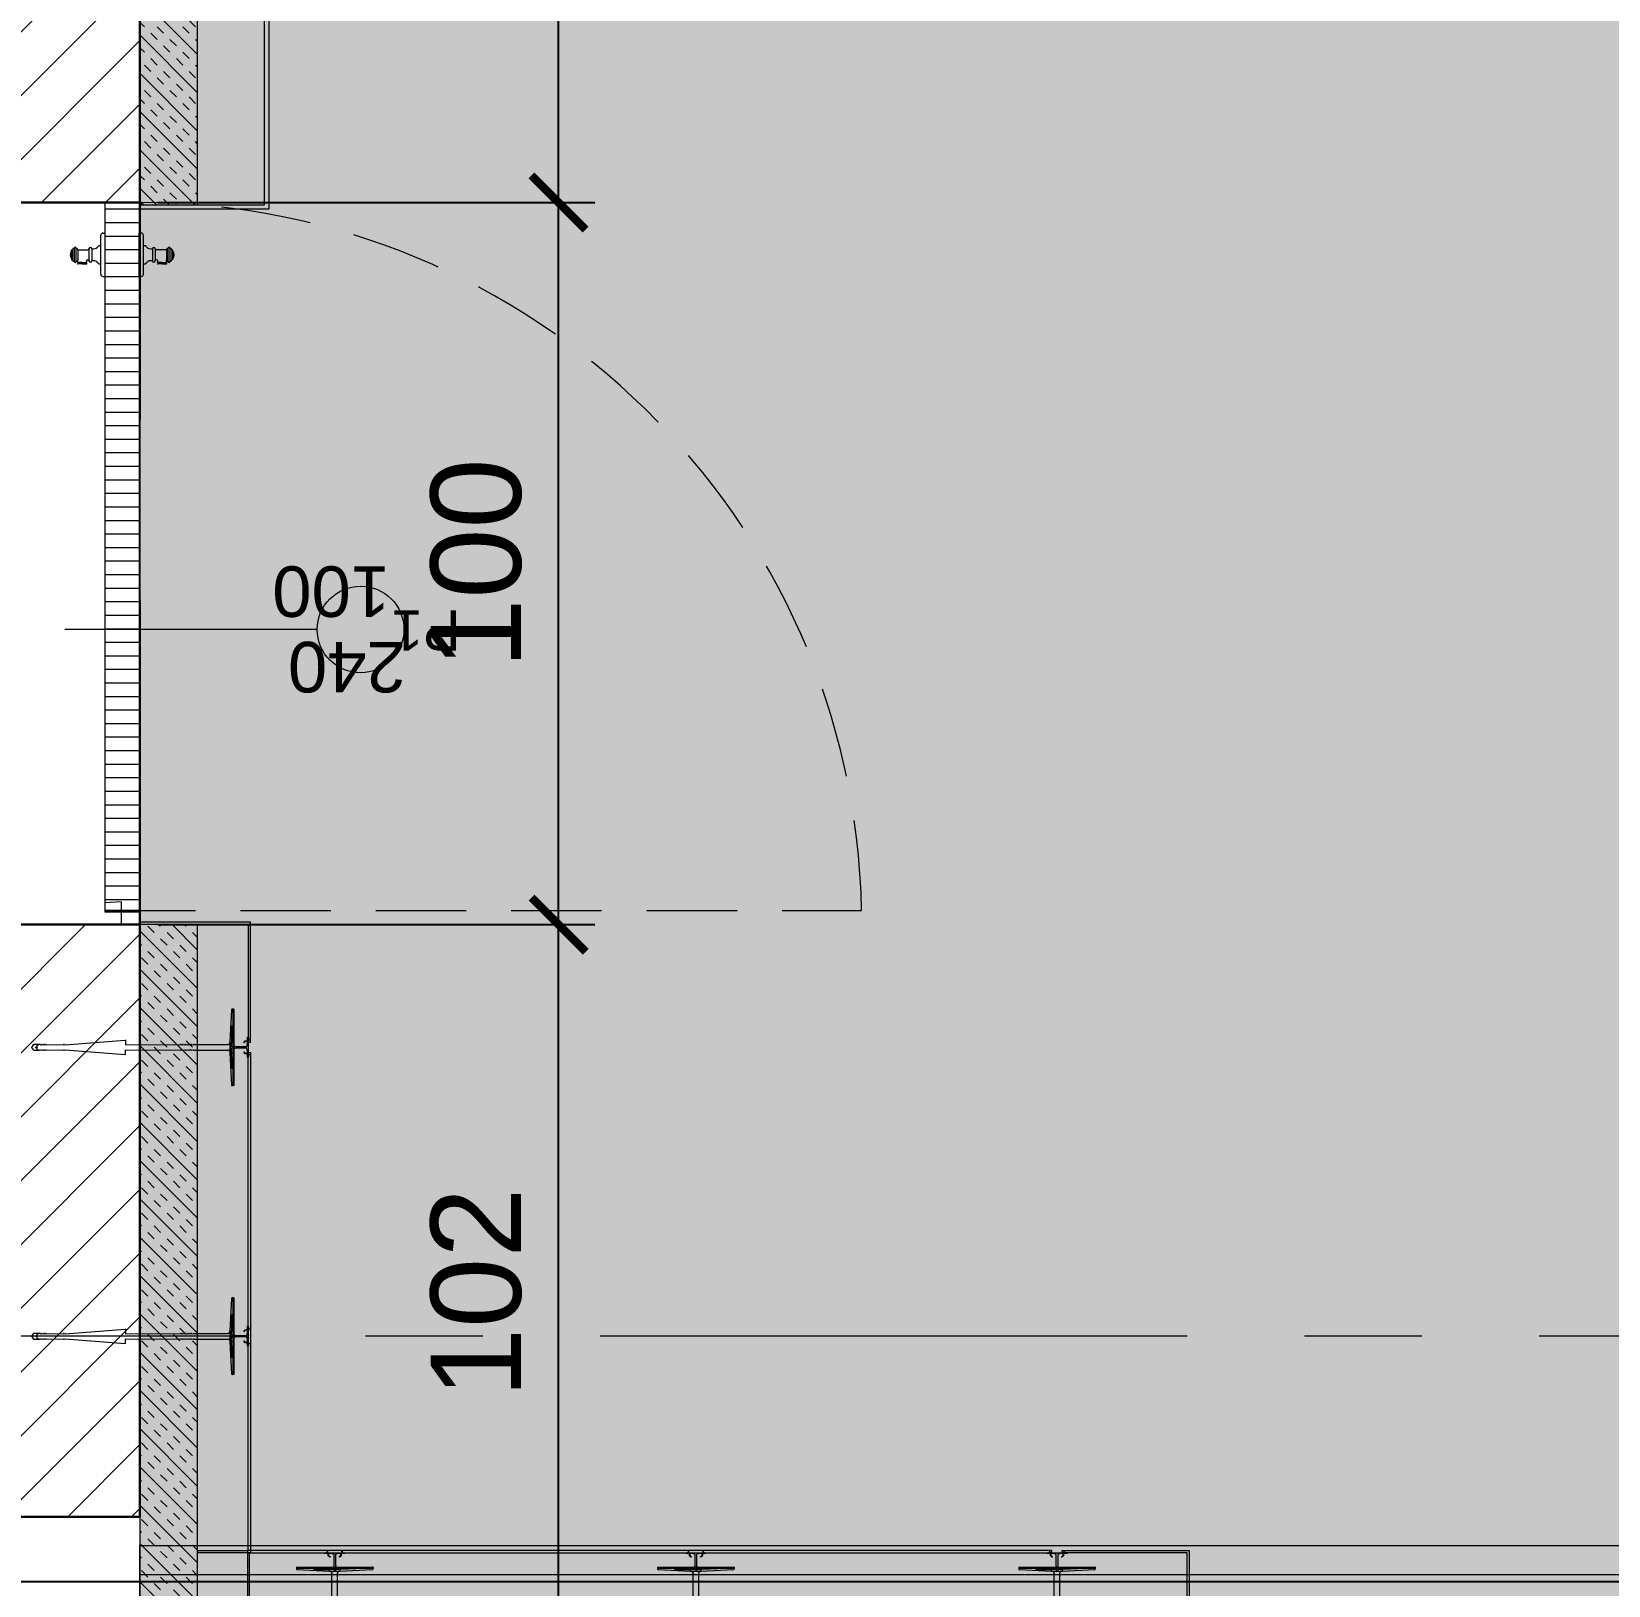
# Model space of a CAD drawing. Header units: centimetres. Extents: x 66524 to 72777, y -55096 to -48161.
# Drawn here: x 70508.1 to 70726.4, y -52046.9 to -51831.7 of the extents above; entities that cross this region are included whole.
import ezdxf

# ---------------------------------------------------------------- set-up
doc = ezdxf.new("R2010")
doc.units = ezdxf.units.CM
doc.header["$LTSCALE"] = 50
doc.header["$MEASUREMENT"] = 0
for name, pattern in [('AUSGEZOGEN', [0]), ('AXES', [2, 1.25, -0.25, 0.25, -0.25]), ('CACHE', [0.375, 0.25, -0.125]), ('CORNER', [20, 0, -20])]:
    doc.linetypes.add(name, pattern=pattern)
doc.layers.get('0').update_dxf_attribs({"color": 8})
for name, color, linetype in [('AXES', 10, 'AXES'), ('BORD', 5, 'Continuous'), ('COTE 50ème', 1, 'Continuous'), ('EMPRISE BATIMENT', 253, 'CACHE')]:
    doc.layers.add(name, color=color, linetype=linetype)
for name, color, linetype, lineweight in [('door', 44, 'Continuous', 5), ('ISOLATION', 252, 'Continuous', 0), ('JOINT JEKTO', 150, 'AXES', 35), ('MACONNERIE COUPE', 7, 'Continuous', 30), ('MACONNERIE HACHURE', 253, 'Continuous', 13), ('WD_Corner', 154, 'Continuous', 5), ('WD_Dowel', 154, 'Continuous', 5), ('WD_Text_Legende', 154, 'AUSGEZOGEN', 5)]:
    doc.layers.add(name, color=color, linetype=linetype, lineweight=lineweight)
doc.layers.add('FMULT', color=150, linetype='Continuous', plot=False)
doc.layers.add('WD_Assist1', color=6, linetype='CORNER', lineweight=0, plot=False)
doc.styles.add('GENERATED_STYLE_1', font='arial.ttf')
doc.styles.add('RS_TXT_50', font='arial.ttf', dxfattribs={"height": 12.5})
doc.linetypes.add('Zigzag', pattern='A,0.0001,[3,PROEJKTI IDEOR - KEMA INVEST1.Shx,S=0.111993,R=0,X=0,Y=-0.035278],-0.2,[131,ltypeshp.shx,S=0.2,R=0,X=-0.2,Y=0],-0.4,[131,ltypeshp.shx,S=0.2,R=180,X=0.2,Y=0],-0.2', length=0.8001)
doc.dimstyles.new('RS_50CM_LINEAIRE', dxfattribs={"dimscale": 5, "dimtxt": 12.5, "dimasz": 1.5, "dimexe": 1, "dimexo": 2.5, "dimgap": 1, "dimtad": 1, "dimdec": 1, "dimrnd": 0.5, "dimdsep": 46, "dimtxsty": 'RS_TXT_50', "dimblk1": 'ARCHTICK', "dimblk2": 'ARCHTICK', "dimsah": 1, "dimcen": 2.5, "dimdle": 1, "dimclrt": 4, "dimadec": 0, "dimazin": 2, "dimtfac": 1, "dimtdec": 1, "dimtix": 1, "dimtmove": 2, "dimatfit": 3, "dimfxl": 1, "dimtolj": 1, "dimtzin": 0, "dimarcsym": 0})
pattern_1 = [(25.38482, (30090.2, 37005.95), (-38.96845, 82.123506), [90, -0.9]), (25.38482, (30089.81, 37006.76), (-38.96845, 82.123506), [90, -0.9]), (115.38482, (30089.81, 37006.76), (-82.123506, -38.96845), [90, -0.9]), (115.38482, (30089, 37006.37), (-82.123506, -38.96845), [90, -0.9])]

# ---------------------------------------------------------------- blocks, each defined once
blk = doc.blocks.new('A$C8397ccc9')
at = {"layer": 'AXES', "lineweight": 5, "ltscale": 1.3}
blk.add_line((3195, -1150), (-1985, -1150), dxfattribs=at)
blk = doc.blocks.new('ankeri')
at = {"layer": 'WD_Assist1'}
for p, q in [((-2.32, 5.2), (-2.54, 0.59)), ((-2.22, 5.3), (-2.32, 5.2)), ((-2, 5.3), (-2.22, 5.3)), ((-2, -5.3), (-2, 5.3)), ((-29.75, 0.39), (-30, 0)), ((-30, 0), (-29.75, -0.39)), ((-2.76, 0.39), (-29.75, 0.39)), ((-2.54, 0.59), (-2.76, 0.39)), ((-29.75, -0.39), (-2.76, -0.39)), ((-2.76, -0.39), (-2.54, -0.59)), ((-2.54, -0.59), (-2.32, -5.2)), ((-2.32, -5.2), (-2.22, -5.3)), ((-2.22, -5.3), (-2, -5.3))]:
    blk.add_line(p, q, dxfattribs=at)
at = {"layer": 'WD_Corner', "lineweight": 5}
blk.add_lwpolyline([(-2, 0.1), (-1.85, 0.1, -1), (-1.75, 0.1), (-0.25, 0.1, 0.185242), (-0.1, 0.55), (-0.1, 0.72), (-0.15, 0.73), (-0.15, 0.74), (-0.1, 0.75), (-0.1, 0.85), (-0.3, 0.85), (-0.3, 0.8), (-0.32, 0.8), (-0.33, 0.85), (-0.38, 0.85), (-0.5, 0.73), (-0.47, 0.68), (-0.48, 0.68), (-0.53, 0.7), (-0.54, 0.69), (-0.51, 0.65), (-0.54, 0.62), (-0.61, 0.69), (-0.4, 0.9), (-0.1, 0.9), (-0.1, 1.4), (0, 1.4), (0.05, 1.2), (0, 1.2), (0.05, 1.1), (0, 1.1), (0.25, 1), (0, 1), (0, -1), (0.25, -1), (0, -1.1), (0.05, -1.1), (0, -1.2), (0.05, -1.2), (0, -1.4), (-0.1, -1.4), (-0.1, -0.9), (-0.4, -0.9), (-0.61, -0.69), (-0.54, -0.62), (-0.51, -0.65), (-0.54, -0.69), (-0.53, -0.7), (-0.48, -0.68), (-0.47, -0.68), (-0.5, -0.73), (-0.38, -0.85), (-0.33, -0.85), (-0.32, -0.8), (-0.3, -0.8), (-0.3, -0.85), (-0.1, -0.85), (-0.1, -0.75), (-0.15, -0.74), (-0.15, -0.73), (-0.1, -0.72), (-0.1, -0.55, 0.185242), (-0.25, -0.1), (-1.75, -0.1, -1), (-1.85, -0.1), (-2, -0.1)], format="xyb", close=True, dxfattribs=at)
at = {"layer": 'WD_Dowel'}
for p, q in [((-2.32, 5.2), (-2.54, 0.74)), ((-2, 5.3), (-2.22, 5.3)), ((-2.11, 5.3), (-2.11, -5.3)), ((-2, 5.3), (-2, -5.3)), ((-2.11, 2.94), (-2.32, 2.94)), ((-2.32, 2.94), (-2.32, 0.74)), ((-29.75, 0.39), (-30, 0)), ((-30, 0), (-29.75, -0.39)), ((-28.88, 0.39), (-29.75, 0.39)), ((-29.47, 0.05), (-29.25, 0.09)), ((-29.47, 0.05), (-29.47, -0.05)), ((-29.25, 0.29), (-29.04, 0.37)), ((-29.25, 0.29), (-29.25, -0.29)), ((-28.88, 0.39), (-29.04, 0.34)), ((-29.04, 0.34), (-29.04, 0.37)), ((-28.82, 0.39), (-28.88, 0.39)), ((-28.82, 0.39), (-28.82, 0.34)), ((-28.82, 0.34), (-28.66, 0.39)), ((-28.61, 0.39), (-28.66, 0.39)), ((-28.61, 0.39), (-28.66, 0.39)), ((-28.61, 0.39), (-28.61, 0.34)), ((-28.61, 0.34), (-28.44, 0.39)), ((-28.39, 0.39), (-28.44, 0.39)), ((-28.39, 0.39), (-28.39, 0.34)), ((-28.39, 0.34), (-28.23, 0.39)), ((-28.17, 0.39), (-28.23, 0.39)), ((-28.17, 0.39), (-28.17, 0.34)), ((-28.17, 0.34), (-28.01, 0.39)), ((-27.96, 0.39), (-28.01, 0.39)), ((-27.96, 0.39), (-27.96, 0.34)), ((-27.96, 0.34), (-25.61, 0.39)), ((-25.56, 0.39), (-25.61, 0.39)), ((-25.56, 0.39), (-25.56, 0.34)), ((-25.56, 0.34), (-25.4, 0.39)), ((-25.34, 0.39), (-25.4, 0.39)), ((-25.34, 0.34), (-17.05, 0.99)), ((-25.34, 0.39), (-25.34, 0.34)), ((-17, 0.99), (-17.05, 0.99)), ((-17, 0.99), (-17, 0.34)), ((-17, 0.34), (-9.36, 0.39)), ((-9.3, 0.39), (-9.36, 0.39)), ((-9.3, 0.39), (-9.3, 0.34)), ((-9.3, 0.34), (-9.14, 0.39)), ((-9.09, 0.39), (-9.14, 0.39)), ((-9.09, 0.39), (-9.09, 0.34)), ((-9.09, 0.34), (-8.93, 0.39)), ((-8.87, 0.39), (-8.93, 0.39)), ((-8.87, 0.39), (-8.87, 0.34)), ((-8.87, 0.34), (-8.71, 0.39)), ((-8.66, 0.39), (-8.71, 0.39)), ((-8.66, 0.39), (-8.66, 0.34)), ((-8.66, 0.34), (-8.5, 0.39)), ((-8.44, 0.39), (-8.5, 0.39)), ((-8.44, 0.39), (-8.44, 0.34)), ((-8.44, 0.34), (-8.28, 0.39)), ((-8.23, 0.39), (-8.28, 0.39)), ((-8.23, 0.39), (-8.23, 0.34)), ((-8.23, 0.34), (-8.06, 0.39)), ((-8.01, 0.39), (-8.06, 0.39)), ((-8.01, 0.39), (-8.01, 0.34)), ((-8.01, 0.34), (-7.85, 0.39)), ((-7.79, 0.39), (-7.85, 0.39)), ((-7.79, 0.39), (-7.79, 0.34)), ((-7.79, 0.34), (-7.63, 0.39)), ((-7.58, 0.39), (-7.63, 0.39)), ((-7.58, 0.39), (-7.58, 0.34)), ((-7.58, 0.34), (-7.42, 0.39)), ((-7.42, 0.39), (-2.76, 0.39)), ((-2.54, 0.74), (-2.54, -0.74)), ((-2.54, 0.74), (-2.11, 0.74)), ((-2.11, 0.1), (-2.54, 0.1)), ((-2.32, 0.1), (-2.32, 0.74)), ((-29.75, -0.39), (-28.88, -0.39)), ((-29.25, -0.1), (-29.47, -0.05)), ((-29.25, -0.29), (-29.04, -0.37)), ((-29.04, -0.37), (-29.04, -0.34)), ((-29.04, -0.34), (-28.88, -0.39)), ((-28.82, -0.39), (-28.88, -0.39)), ((-28.82, -0.39), (-28.82, -0.34)), ((-28.82, -0.34), (-28.66, -0.39)), ((-28.61, -0.39), (-28.66, -0.39)), ((-28.61, -0.39), (-28.61, -0.34)), ((-28.61, -0.34), (-28.44, -0.39)), ((-28.39, -0.39), (-28.44, -0.39)), ((-28.39, -0.39), (-28.39, -0.34)), ((-28.39, -0.34), (-28.23, -0.39)), ((-28.17, -0.39), (-28.23, -0.39)), ((-28.17, -0.39), (-28.17, -0.34)), ((-28.17, -0.34), (-28.01, -0.39)), ((-27.96, -0.39), (-28.01, -0.39)), ((-27.96, -0.39), (-27.96, -0.34)), ((-27.96, -0.34), (-25.61, -0.39)), ((-25.56, -0.39), (-25.61, -0.39)), ((-25.56, -0.39), (-25.56, -0.34)), ((-25.56, -0.34), (-25.4, -0.39)), ((-25.34, -0.39), (-25.4, -0.39)), ((-25.34, -0.39), (-25.34, -0.34)), ((-25.34, -0.34), (-17.05, -0.99)), ((-17, -0.99), (-17.05, -0.99)), ((-17, -0.99), (-17, -0.34)), ((-17, -0.34), (-9.36, -0.39)), ((-9.3, -0.39), (-9.36, -0.39)), ((-9.3, -0.39), (-9.3, -0.34)), ((-9.3, -0.34), (-9.14, -0.39)), ((-9.09, -0.39), (-9.14, -0.39)), ((-9.09, -0.39), (-9.09, -0.34)), ((-9.09, -0.34), (-8.93, -0.39)), ((-8.87, -0.39), (-8.93, -0.39)), ((-8.87, -0.39), (-8.87, -0.34)), ((-8.87, -0.34), (-8.71, -0.39)), ((-8.66, -0.39), (-8.71, -0.39)), ((-8.66, -0.39), (-8.66, -0.34)), ((-8.66, -0.34), (-8.5, -0.39)), ((-8.44, -0.39), (-8.5, -0.39)), ((-8.44, -0.39), (-8.44, -0.34)), ((-8.44, -0.34), (-8.28, -0.39)), ((-8.23, -0.39), (-8.28, -0.39)), ((-8.23, -0.39), (-8.23, -0.34)), ((-8.23, -0.34), (-8.06, -0.39)), ((-8.01, -0.39), (-8.06, -0.39)), ((-8.01, -0.39), (-8.01, -0.34)), ((-8.01, -0.34), (-7.85, -0.39)), ((-7.79, -0.39), (-7.85, -0.39)), ((-7.79, -0.39), (-7.79, -0.34)), ((-7.79, -0.34), (-7.63, -0.39)), ((-7.58, -0.39), (-7.63, -0.39)), ((-7.58, -0.39), (-7.58, -0.34)), ((-7.58, -0.34), (-7.42, -0.39)), ((-7.42, -0.39), (-2.76, -0.39)), ((-2.11, -0.1), (-2.54, -0.1)), ((-2.54, -0.74), (-2.11, -0.74)), ((-2.54, -0.74), (-2.32, -5.2)), ((-2.32, -0.74), (-2.32, -0.1)), ((-2.22, -2.94), (-2.32, -0.74)), ((-2.11, -2.94), (-2.22, -2.94)), ((-2, -5.3), (-2.22, -5.3))]:
    blk.add_line(p, q, dxfattribs=at)
for centre, major_axis, start_param, end_param in [((-2.22, 5.2), (0.108, 0), 1.570796, 3.141593), ((-2.76, 0.59), (0.216, 0), -1.570795, 0), ((-2.76, -0.59), (-0.216, 0), 3.141593, 4.712389), ((-2.22, -5.2), (0.108, 0), 3.141593, 4.712389)]:
    blk.add_ellipse(centre, major_axis=major_axis, ratio=0.909091, start_param=start_param, end_param=end_param, dxfattribs=at)
blk = doc.blocks.new('_ArchTick')
at = {"color": 0, "linetype": 'ByBlock', "const_width": 0.15}
blk.add_lwpolyline([(-0.5, -0.5), (0.5, 0.5)], dxfattribs=at)
blk = doc.blocks.new('*D1140')
at = {"layer": 'COTE 50ème', "color": 0, "lineweight": -2, "ltscale": 0.5, "transparency": 16777216}
for p, q in [((70581.04, -52062.36), (70581.04, -51950.36)), ((70525.57, -51955.36), (70586.04, -51955.36)), ((70553.8, -52057.36), (70586.04, -52057.36))]:
    blk.add_line(p, q, dxfattribs=at)
at = {"layer": 'Defpoints', "color": 0, "ltscale": 0.5, "transparency": 16777216}
for p in [(70513.07, -51955.36), (70581.04, -51955.36), (70541.3, -52057.36)]:
    blk.add_point(p, dxfattribs=at)
at = {"layer": 'COTE 50ème', "color": 0, "lineweight": -2, "ltscale": 0.5, "transparency": 16777216, "xscale": 7.5, "yscale": 7.5, "zscale": 7.5}
for p, rotation in [((70581.04, -51955.36), 90), ((70581.04, -52057.36), 270)]:
    blk.add_blockref('_ArchTick', p, dxfattribs=dict(at, rotation=rotation))
at = {"layer": 'COTE 50ème', "color": 4, "ltscale": 0.5, "transparency": 16777216, "insert": (70569.66, -52006.36), "char_height": 12.5, "attachment_point": 5, "rotation": 90, "style": 'RS_TXT_50'}
blk.add_mtext('\\A1;102', dxfattribs=at)
blk = doc.blocks.new('*D1141')
at = {"layer": 'COTE 50ème', "color": 0, "lineweight": -2, "ltscale": 0.5, "transparency": 16777216}
for p, q in [((70581.04, -51960.36), (70581.04, -51850.36)), ((70525.57, -51855.36), (70586.04, -51855.36)), ((70525.57, -51955.36), (70586.04, -51955.36))]:
    blk.add_line(p, q, dxfattribs=at)
at = {"layer": 'Defpoints', "color": 0, "ltscale": 0.5, "transparency": 16777216}
for p in [(70513.07, -51855.36), (70581.04, -51855.36), (70513.07, -51955.36)]:
    blk.add_point(p, dxfattribs=at)
at = {"layer": 'COTE 50ème', "color": 0, "lineweight": -2, "ltscale": 0.5, "transparency": 16777216, "xscale": 7.5, "yscale": 7.5, "zscale": 7.5}
for p, rotation in [((70581.04, -51855.36), 90), ((70581.04, -51955.36), 270)]:
    blk.add_blockref('_ArchTick', p, dxfattribs=dict(at, rotation=rotation))
at = {"layer": 'COTE 50ème', "color": 4, "ltscale": 0.5, "transparency": 16777216, "insert": (70569.66, -51905.36), "char_height": 12.5, "attachment_point": 5, "rotation": 90, "style": 'RS_TXT_50'}
blk.add_mtext('\\A1;100', dxfattribs=at)
blk = doc.blocks.new('*D1142')
at = {"layer": 'COTE 50ème', "color": 0, "lineweight": -2, "ltscale": 0.5, "transparency": 16777216}
for p, q in [((70581.04, -51860.36), (70581.04, -51755.36)), ((70525.57, -51760.36), (70586.04, -51760.36)), ((70525.57, -51855.36), (70586.04, -51855.36))]:
    blk.add_line(p, q, dxfattribs=at)
at = {"layer": 'Defpoints', "color": 0, "ltscale": 0.5, "transparency": 16777216}
for p in [(70513.07, -51760.36), (70581.04, -51760.36), (70513.07, -51855.36)]:
    blk.add_point(p, dxfattribs=at)
at = {"layer": 'COTE 50ème', "color": 0, "lineweight": -2, "ltscale": 0.5, "transparency": 16777216, "xscale": 7.5, "yscale": 7.5, "zscale": 7.5}
for p, rotation in [((70581.04, -51760.36), 90), ((70581.04, -51855.36), 270)]:
    blk.add_blockref('_ArchTick', p, dxfattribs=dict(at, rotation=rotation))
at = {"layer": 'COTE 50ème', "color": 4, "ltscale": 0.5, "transparency": 16777216, "insert": (70569.66, -51807.86), "char_height": 12.5, "attachment_point": 5, "rotation": 90, "style": 'RS_TXT_50'}
blk.add_mtext('\\A1;95', dxfattribs=at)

msp = doc.modelspace()

# ---------------------------------------------------------------- hatches: boundary and pattern name
at = {"layer": 'door'}
h = msp.add_hatch(dxfattribs=at)
h.set_pattern_fill('ANSI31', color=256, scale=15, angle=1035)
h.set_pattern_definition([(1e-14, (75923.9658, 168379.3756), (2e-15, 1.875), [])])
h.paths.add_polyline_path([(70518.25, -51953.39), (70518.25, -51855.36), (70522.97, -51855.36), (70522.97, -51953.39)])
at = {"layer": 'EMPRISE BATIMENT', "linetype": 'ByBlock', "lineweight": 15, "ltscale": 200, "true_color": 0x9898cc, "transparency": 33554559}
h = msp.add_hatch(dxfattribs=at)
h.set_pattern_fill('HT6006ET', color=253, scale=0.15, angle=25.3848, pattern_type=2)
h.set_pattern_definition(pattern_1)
edge = h.paths.add_edge_path()
edge.add_line((71298.07, -51638.96), (71298.07, -51209.36))
edge.add_line((71298.07, -51209.36), (71161.07, -51209.36))
edge.add_arc((71161.07, -51159.36), 50, 180, 270, ccw=False)
edge.add_line((71111.07, -51159.36), (71111.07, -50701.36))
edge.add_arc((71061.07, -50701.36), 50, 315, 360, ccw=False)
edge.add_line((71096.43, -50736.71), (71075.92, -50757.22))
edge.add_line((71075.92, -50757.22), (71005.72, -50687.01))
edge.add_arc((71041.07, -50651.65), 50, 180, 225, ccw=False)
edge.add_line((70991.07, -50651.65), (70991.07, -50641.43))
edge.add_ellipse((71006.53, -50628.57), major_axis=(14.14, 14.14), ratio=1, start_angle=135, end_angle=306.3731, ccw=False)
edge.add_ellipse((71006.53, -50628.57), major_axis=(14.14, 14.14), ratio=1, start_angle=323.6269, end_angle=495, ccw=False)
edge.add_line((70991.07, -50615.72), (70991.07, -50141.35))
edge.add_ellipse((71003.54, -50126.1), major_axis=(14.14, 14.14), ratio=1, start_angle=135, end_angle=315, ccw=False)
edge.add_ellipse((71003.54, -50126.1), major_axis=(14.14, 14.14), ratio=1, start_angle=315, end_angle=495, ccw=False)
edge.add_line((70991.07, -50108.3), (70991.07, -49619.34))
edge.add_ellipse((71006.53, -49606.49), major_axis=(14.14, 14.14), ratio=1, start_angle=135, end_angle=306.3731, ccw=False)
edge.add_ellipse((71006.53, -49606.49), major_axis=(14.14, 14.14), ratio=1, start_angle=323.6269, end_angle=495, ccw=False)
edge.add_line((70991.07, -49593.63), (70991.07, -49577.22))
edge.add_arc((71041.07, -49577.22), 50, 90, 180, ccw=False)
edge.add_line((71041.07, -49527.22), (70771.07, -49527.22))
edge.add_arc((70771.07, -49627.22), 100, 0, 90.0001, ccw=False)
edge.add_line((70871.07, -49627.22), (70871.07, -50750.94))
edge.add_arc((70771.07, -50750.94), 100, -45, 0, ccw=False)
edge.add_line((70841.78, -50821.65), (70617.55, -51045.88))
edge.add_line((70617.55, -51045.88), (70616.9, -51216.24))
edge.add_line((70616.9, -51216.24), (70820.36, -51012.78))
edge.add_arc((70891.07, -51083.49), 100, 0, 135, ccw=False)
edge.add_line((70991.07, -51083.49), (70991.07, -51602.68))
edge.add_arc((70891.07, -51602.68), 100, -21.1111, 0, ccw=False)
edge.add_ellipse((70964.51, -51642.29), major_axis=(14.14, 14.14), ratio=1, start_angle=315, end_angle=324.4252, ccw=False)
edge.add_ellipse((70964.51, -51642.29), major_axis=(14.14, 14.14), ratio=1, start_angle=248.894, end_angle=315, ccw=False)
edge.add_arc((70891.07, -51602.68), 100, 256.1365, 324.624, ccw=False)
edge.add_line((70867.11, -51699.77), (70673.07, -51651.88))
edge.add_line((70673.07, -51651.88), (70673.07, -51802.52))
edge.add_line((70673.07, -51802.52), (71113.91, -51907.36))
edge.add_line((71113.91, -51907.36), (71288.07, -51907.36))
edge.add_line((71288.07, -51907.36), (71288.07, -52046.35))
edge.add_line((71288.07, -52046.35), (71509.79, -52046.35))
edge.add_arc((71588.07, -52174.31), 150, 76.6224, 121.4572, ccw=False)
edge.add_line((71622.78, -52028.38), (71698.36, -52046.35))
edge.add_line((71698.36, -52046.35), (71908.7, -52046.35))
edge.add_line((71908.7, -52046.35), (71908.7, -51937.84))
edge.add_arc((71914.16, -51737.91), 200, 256.6224, 268.4357, ccw=False)
edge.add_line((71867.89, -51932.49), (71451.8, -51833.53))
edge.add_arc((71498.07, -51638.96), 200, 180, 256.6224, ccw=False)
h.paths.add_polyline_path([(70988.5, -49818.21), (70988.28, -49818.08), (70988.02, -49818.08), (70987.8, -49818.21), (70987.67, -49818.43), (70987.67, -49818.69), (70987.8, -49818.91), (70988.41, -49819.53), (70988.93, -49818.63)], flags=16)
h.paths.add_polyline_path([(70988.41, -49677.23), (70988.93, -49678.13), (70990.02, -49677.03), (70989.34, -49676.3)], flags=16)
at = {"layer": 'EMPRISE BATIMENT', "linetype": 'ByBlock', "lineweight": 15, "ltscale": 0.5, "true_color": 0x636466, "transparency": 33554641}
h = msp.add_hatch(dxfattribs=at)
h.set_pattern_fill('SQUARE', color=251, scale=200, angle=25.3848)
h.set_pattern_definition([(25.38482, (30089.383, 37005.56), (-10.7173944, 22.586223), [25, -25]), (115.38482, (30089.383, 37005.56), (-22.586223, -10.7173944), [25, -25])])
h.paths.add_polyline_path([(70053.07, -49822.36), (67553.07, -49822.36), (67553.07, -54217.36), (68333.07, -54217.36), (68333.07, -54272.36), (71288.07, -54272.36), (71288.07, -51907.36), (70673.07, -51907.36), (70673.07, -51610.36), (70053.07, -51610.36)])
h.paths.add_polyline_path([(69903.07, -51760.36), (70523.07, -51760.36), (70523.07, -52057.36), (71138.07, -52057.36), (71138.07, -54122.36), (68483.07, -54122.36), (68483.07, -54067.36), (67703.07, -54067.36), (67703.07, -49972.36), (69903.07, -49972.36)], flags=16)
at = {"layer": 'EMPRISE BATIMENT', "linetype": 'ByBlock', "lineweight": 15, "ltscale": 200, "true_color": 0x9898cc, "transparency": 33554559}
h = msp.add_hatch(dxfattribs=at)
h.set_pattern_fill('HT6006ET', color=253, scale=0.15, angle=25.3848, pattern_type=2)
h.set_pattern_definition(pattern_1)
edge = h.paths.add_edge_path()
edge.add_arc((71758.7, -53877.49), 150, -117.0196, 0, ccw=False)
edge.add_line((71690.55, -54011.12), (71519.93, -53924.11))
edge.add_arc((71588.07, -53790.48), 150, 180, 242.9804, ccw=False)
edge.add_line((71438.07, -53790.48), (71438.07, -52511.35))
edge.add_ellipse((71444.05, -52492.26), major_axis=(14.14, 14.14), ratio=1, start_angle=135, end_angle=207.5974, ccw=False)
edge.add_ellipse((71444.05, -52492.26), major_axis=(14.14, 14.14), ratio=1, start_angle=422.4026, end_angle=495, ccw=False)
edge.add_line((71438.07, -52473.18), (71438.07, -52174.31))
edge.add_arc((71588.07, -52174.31), 150, 122.8918, 180, ccw=False)
edge.add_line((71506.61, -52048.35), (71288.07, -52048.35))
edge.add_line((71288.07, -52048.35), (71288.07, -52698.95))
edge.add_line((71288.07, -52698.95), (71383.18, -52698.95))
edge.add_line((71383.18, -52698.95), (71383.18, -52718.95))
edge.add_line((71383.18, -52718.95), (71288.07, -52718.95))
edge.add_line((71288.07, -52718.95), (71288.07, -54272.36))
edge.add_line((71288.07, -54272.36), (71237.52, -54272.36))
edge.add_line((71237.52, -54272.36), (71237.02, -54402.86))
edge.add_line((71237.02, -54402.86), (70267.03, -54399.16))
edge.add_line((70267.03, -54399.16), (70267.51, -54272.36))
edge.add_line((70267.51, -54272.36), (68333.07, -54272.36))
edge.add_line((68333.07, -54272.36), (68333.07, -54217.36))
edge.add_line((68333.07, -54217.36), (67553.07, -54217.36))
edge.add_line((67553.07, -54217.36), (67553.07, -53934.13))
edge.add_line((67553.07, -53934.13), (67510.83, -53892.9))
edge.add_line((67510.83, -53892.9), (67438.99, -52568.37))
edge.add_line((67438.99, -52568.37), (67471.93, -52468.12))
edge.add_line((67471.93, -52468.12), (67466.47, -52471.28))
edge.add_line((67466.47, -52471.28), (67466.47, -52431.28))
edge.add_line((67466.47, -52431.28), (67445.56, -52431.28))
edge.add_line((67445.56, -52431.28), (67294.94, -54263.92))
edge.add_line((67294.94, -54263.92), (67358.58, -54270.17))
edge.add_ellipse((67364.83, -54289.17), major_axis=(-14.14, 14.14), ratio=1, start_angle=-55.2663, end_angle=-26.7798, ccw=False)
edge.add_ellipse((67364.83, -54289.17), major_axis=(14.14, 14.14), ratio=1, start_angle=375.5625, end_angle=394.7337, ccw=False)
edge.add_line((67374.66, -54271.75), (68235.95, -54356.33))
edge.add_line((68235.95, -54356.33), (71908.7, -54717.01))
edge.add_line((71908.7, -54717.01), (71908.7, -54454.95))
edge.add_line((71908.7, -54454.95), (71873.07, -54454.95))
edge.add_line((71873.07, -54454.95), (71873.07, -54437.25))
edge.add_line((71873.07, -54437.25), (71908.7, -54437.25))
edge.add_line((71908.7, -54437.25), (71908.7, -54430.53))
edge.add_line((71908.7, -54430.53), (71873.07, -54430.53))
edge.add_line((71873.07, -54430.53), (71873.07, -54412.83))
edge.add_line((71873.07, -54412.83), (71908.7, -54412.83))
edge.add_line((71908.7, -54412.83), (71908.7, -54407.71))
edge.add_line((71908.7, -54407.71), (71873.07, -54407.71))
edge.add_line((71873.07, -54407.71), (71873.07, -54390.01))
edge.add_line((71873.07, -54390.01), (71908.7, -54390.01))
edge.add_line((71908.7, -54390.01), (71908.7, -53877.49))
h.paths.add_polyline_path([(71673.07, -54540.93), (71873.07, -54540.93), (71873.07, -54690.93), (71673.07, -54690.93)], flags=16)
h.paths.add_polyline_path([(71698.07, -54565.93), (71848.07, -54565.93), (71848.07, -54665.93), (71698.07, -54665.93)], flags=0)
h.paths.add_polyline_path([(70673.07, -51802.52), (70673.07, -51907.36), (71113.91, -51907.36)])
h.paths.add_polyline_path([(71908.7, -52048.35), (71706.77, -52048.35), (71793.4, -52068.96, -0.347368), (71908.7, -52214.89)], flags=17)
h.paths.add_polyline_path([(72093.07, -51908.64), (71949.97, -51934.68, -0.051882), (71908.7, -51937.84), (71908.7, -52046.35), (72093.07, -52046.35)])
h.paths.add_polyline_path([(72093.07, -52048.35), (71908.7, -52048.35), (71908.7, -54390.01), (72093.07, -54390.01), (72093.07, -53921.9), (72053.77, -53922.49), (72043.84, -53255.89), (72083.83, -53255.3), (72093.07, -53875.35)])
h.paths.add_polyline_path([(72093.07, -54454.95), (71908.7, -54454.95), (71908.7, -54717.01), (72056.16, -54731.49, 0.273556), (72093.07, -54714.29)])
h.paths.add_polyline_path([(70991.07, -54671.01, -0.443184), (71034.98, -54631.21), (70238.17, -54552.96, -0.422015), (70273.96, -54597.73), (70258.62, -54720.32, -0.39491), (70216.61, -54755.29), (70595.62, -54802.7), (71029.71, -54817.5, -0.404268), (70991.07, -54777.52)])
h.paths.add_polyline_path([(69306.94, -54502.51, -0.420172), (69350.73, -54465.81), (68235.95, -54356.33, -0.414214), (68271.85, -54400.05), (68264.71, -54472.75, -0.311312), (68235.4, -54507.44), (69321.69, -54643.33, -0.310181), (69299.04, -54604.13)], flags=17)
h.paths.add_polyline_path([(71237.52, -54272.36), (70267.51, -54272.36), (70267.03, -54399.16), (71237.02, -54402.86)], flags=17)
h.paths.add_polyline_path([(67553.07, -52421.28), (67471.93, -52468.12), (67438.99, -52568.37), (67510.83, -53892.9), (67553.07, -53934.13)], flags=17)
h.paths.add_polyline_path([(67553.07, -52048.35), (67477.03, -52048.35), (67447.2, -52411.28), (67466.47, -52411.28), (67466.47, -52371.28), (67497.81, -52389.37), (67553.07, -52221.23)], flags=16)
h.paths.add_polyline_path([(67553.07, -51437.48), (67538.73, -51297.53), (67477.19, -52046.35), (67553.07, -52046.35)])
h.paths.add_polyline_path([(67553.07, -52221.23), (67497.81, -52389.37), (67553.07, -52421.28)], flags=17)
h.paths.add_polyline_path([(71352.51, -52737.99), (71483.4, -52737.99), (71483.4, -52644.8), (71352.51, -52644.8)], flags=24)
h.paths.add_polyline_path([(71698.28, -54660.54), (71846.25, -54660.54), (71846.25, -54566.06), (71698.28, -54566.06)], flags=8)
h.paths.add_polyline_path([(71902.64, -54396.48), (72301.31, -54396.48), (72301.31, -54302.87), (71902.64, -54302.87)], flags=9)
at = {"layer": 'ISOLATION', "transparency": 33554687}
h = msp.add_hatch(dxfattribs=at)
h.set_pattern_fill('INSUL', color=256, scale=10, angle=135)
h.set_pattern_definition([(135, (18350.7088, -120659.908), (-2.65165043, -2.65165043), []), (135, (18349.825, -120660.7917), (-2.65165043, -2.65165043), [1.25, -1.25]), (135, (18348.941, -120661.6756), (-2.65165043, -2.65165043), [1.25, -1.25])])
h.paths.add_polyline_path([(70523.07, -51754.36), (70523.07, -51855.66), (70531.07, -51855.66), (70531.07, -51754.36)])
h = msp.add_hatch(dxfattribs=at)
h.set_pattern_fill('INSUL', color=256, scale=10, angle=135)
h.paths.add_polyline_path([(70523.07, -51955.36), (70523.07, -52057.36), (70668.07, -52057.36), (70668.07, -52049.35), (70531.07, -52049.36), (70531.07, -51955.36)])
at = {"layer": 'MACONNERIE HACHURE'}
h = msp.add_hatch(dxfattribs=at)
h.set_pattern_fill('ANSI31', color=256, scale=50, style=0)
h.paths.add_polyline_path([(68573.07, -50022.36), (68548.07, -50022.36), (68548.07, -50647.36), (68573.07, -50647.36)])
h.paths.add_polyline_path([(69033.07, -50647.36), (69058.07, -50647.36), (69058.07, -50022.36), (69033.07, -50022.36)])
h.paths.add_polyline_path([(67853.07, -50647.36), (68538.07, -50647.36), (68538.07, -50672.36), (67853.07, -50672.36)])
h.paths.add_polyline_path([(69068.07, -50647.36), (69753.07, -50647.36), (69753.07, -50672.36), (69068.07, -50672.36)])
h.paths.add_polyline_path([(68989.74, -51192.36), (69033.07, -51192.36), (69033.07, -51152.36), (68989.74, -51152.36)])
h.paths.add_polyline_path([(68823.07, -51192.36), (68863.07, -51192.36), (68863.07, -51152.36), (68823.07, -51152.36)])
h.paths.add_polyline_path([(68783.07, -51192.36), (68743.07, -51192.36), (68743.07, -51152.36), (68783.07, -51152.36)])
h.paths.add_polyline_path([(68616.4, -51192.36), (68573.07, -51192.36), (68573.07, -51152.36), (68616.4, -51152.36)])
h.paths.add_polyline_path([(67853.07, -51297.36), (68538.07, -51297.36), (68538.07, -51272.36), (67853.07, -51272.36)])
h.paths.add_polyline_path([(68573.07, -51297.36), (68573.07, -51457.36), (68668.07, -51457.36), (68668.07, -51532.36), (68643.07, -51532.36), (68643.07, -51467.36), (68573.07, -51467.36), (68573.07, -51553.36), (68643.07, -51553.36), (68643.07, -51578.36), (68548.07, -51578.36), (68548.07, -51297.36)])
h.paths.add_polyline_path([(68938.07, -51457.36), (68938.07, -51532.36), (68963.07, -51532.36), (68963.07, -51467.36), (69033.07, -51467.36), (69033.07, -51553.36), (68963.07, -51553.36), (68963.07, -51578.36), (69058.07, -51578.36), (69058.07, -51482.36), (69878.07, -51482.36), (69878.07, -51520.36), (69903.07, -51520.36), (69903.07, -51457.36), (69703.07, -51457.36), (69703.07, -51427.36), (69678.07, -51427.36), (69678.07, -51457.36)])
h.paths.add_polyline_path([(69753.07, -51297.36), (69703.07, -51297.36), (69703.07, -51307.36), (69678.07, -51307.36), (69678.07, -51297.36), (69068.07, -51297.36), (69068.07, -51272.36), (69753.07, -51272.36)])
h.paths.add_polyline_path([(69903.07, -51760.36), (69903.07, -51720.36), (69878.07, -51720.36), (69878.07, -51987.36), (69903.07, -51987.36), (69903.07, -51780.36), (70503.07, -51780.36), (70503.07, -51855.36), (70523.07, -51855.36), (70523.07, -51760.36)])
h.paths.add_polyline_path([(69088.07, -52037.36), (69753.07, -52037.36), (69753.07, -52012.36), (69088.07, -52012.36)])
h.paths.add_polyline_path([(68668.07, -52037.36), (68938.07, -52037.36), (68938.07, -52012.36), (68668.07, -52012.36)])
h.paths.add_polyline_path([(68538.07, -52087.36), (68558.07, -52087.36), (68558.07, -52037.36), (68538.07, -52037.36)])
h.paths.add_polyline_path([(69088.07, -52082.36), (69354.32, -52082.36), (69354.32, -52541.86), (69248.07, -52541.86), (69248.07, -52561.86), (69354.32, -52561.86), (69354.32, -52651.86), (69374.32, -52651.86), (69374.32, -52561.86), (69384.32, -52561.86), (69384.32, -52541.86), (69374.32, -52541.86), (69374.32, -52236.86), (69384.32, -52236.86), (69384.32, -52224.86), (69374.32, -52224.86), (69374.32, -52082.36), (69494.32, -52082.36), (69494.32, -52224.86), (69464.32, -52224.86), (69464.32, -52236.86), (69494.32, -52236.86), (69494.32, -52251.86), (69514.32, -52251.86), (69514.32, -52082.36), (69694.32, -52082.36), (69694.32, -52107.36), (69753.07, -52107.36), (69753.07, -52057.36), (69088.07, -52057.36)])
h.paths.add_polyline_path([(67833.07, -52132.36), (67833.07, -52157.36), (67853.07, -52157.36), (67853.07, -52132.36), (68528.07, -52132.36), (68528.07, -52107.36), (67833.07, -52107.36)])
h.paths.add_polyline_path([(69903.07, -52082.36), (70173.07, -52082.36), (70173.07, -52057.36), (69903.07, -52057.36)])
h.paths.add_polyline_path([(70243.07, -52025.36), (69903.07, -52025.36), (69903.07, -52037.36), (70243.07, -52037.36)])
h.paths.add_polyline_path([(70503.07, -52025.36), (70323.07, -52025.36), (70323.07, -52037.36), (70523.07, -52037.36), (70523.07, -51955.36), (70503.07, -51955.36)])
h.paths.add_polyline_path([(70323.07, -52082.36), (70668.07, -52082.36), (70668.07, -52057.36), (70323.07, -52057.36)])
h.paths.add_polyline_path([(69514.32, -52361.86), (69514.32, -52351.86), (69494.32, -52351.86), (69494.32, -52391.86), (69514.32, -52391.86), (69514.32, -52381.86), (69848.07, -52381.86), (69848.07, -52421.86), (69878.07, -52421.86), (69878.07, -52416.86), (69853.07, -52416.86), (69853.07, -52381.86), (69878.07, -52381.86), (69878.07, -52361.86), (69853.07, -52361.86), (69853.07, -52326.86), (69878.07, -52326.86), (69878.07, -52321.86), (69848.07, -52321.86), (69848.07, -52361.86)])
h.paths.add_polyline_path([(69808.07, -52797.36), (69808.07, -52637.36), (69903.07, -52637.36), (69903.07, -52562.36), (69878.07, -52562.36), (69878.28, -52627.36), (69807.86, -52627.36), (69808.07, -52541.36), (69878.07, -52541.36), (69878.07, -52526.36), (69783.07, -52526.36), (69783.07, -52656.36), (69514.32, -52656.36), (69514.32, -52491.86), (69494.32, -52491.86), (69494.32, -52541.86), (69474.32, -52541.86), (69474.32, -52561.86), (69494.32, -52561.86), (69494.32, -52686.36), (69514.32, -52686.36), (69514.32, -52676.36), (69783.07, -52676.36), (69783.07, -52797.36)])
h.paths.add_polyline_path([(70173.07, -52637.36), (70173.07, -52562.36), (70198.07, -52562.36), (70198.07, -52627.36), (70268.07, -52627.36), (70268.07, -52541.36), (70198.07, -52541.36), (70198.07, -52516.36), (70293.07, -52516.36), (70293.07, -52612.36), (71113.07, -52612.36), (71113.07, -52554.36), (71138.07, -52554.36), (71138.07, -52637.36), (70938.07, -52637.36), (70938.07, -52647.36), (70913.07, -52647.36), (70913.07, -52637.36)])
h.paths.add_polyline_path([(70988.07, -52797.36), (70938.07, -52797.36), (70938.07, -52767.36), (70913.07, -52767.36), (70913.07, -52797.36), (70303.07, -52797.36), (70303.07, -52822.36), (70988.07, -52822.36)])
h.paths.add_polyline_path([(70224.74, -52902.36), (70268.07, -52902.36), (70268.07, -52942.36), (70224.74, -52942.36)])
h.paths.add_polyline_path([(70058.07, -52902.36), (70098.07, -52902.36), (70098.07, -52942.36), (70058.07, -52942.36)])
h.paths.add_polyline_path([(70018.07, -52902.36), (69978.07, -52902.36), (69978.07, -52942.36), (70018.07, -52942.36)])
h.paths.add_polyline_path([(69851.4, -52902.36), (69808.07, -52902.36), (69808.07, -52942.36), (69851.4, -52942.36)])
h.paths.add_polyline_path([(69514.32, -52786.36), (69514.32, -52876.36), (69773.07, -52876.36), (69773.07, -52896.36), (69494.32, -52896.36), (69494.32, -52827.36), (69338.07, -52827.36), (69338.07, -52807.36), (69494.32, -52807.36), (69494.32, -52786.36)])
h.paths.add_polyline_path([(68958.07, -52541.86), (68998.07, -52541.86), (68998.07, -52561.86), (68938.07, -52561.86), (68938.07, -52397.36), (68958.07, -52397.36)])
h.paths.add_polyline_path([(67853.07, -52827.36), (68483.07, -52827.36), (68483.07, -52807.36), (67853.07, -52807.36)])
h.paths.add_polyline_path([(67833.07, -52772.36), (67833.07, -52797.36), (67853.07, -52797.36), (67853.07, -52772.36)])
h.paths.add_polyline_path([(70303.07, -53447.36), (70988.07, -53447.36), (70988.07, -53422.36), (70303.07, -53422.36)])
h.paths.add_polyline_path([(70293.07, -54072.36), (70268.07, -54072.36), (70268.07, -53447.36), (70293.07, -53447.36)])
h.paths.add_polyline_path([(69808.07, -54072.36), (69783.07, -54072.36), (69783.07, -53447.36), (69808.07, -53447.36)])
h.paths.add_polyline_path([(69088.07, -54072.36), (69063.07, -54072.36), (69063.07, -53447.36), (69088.07, -53447.36)])
h.paths.add_polyline_path([(68938.07, -53323.36), (68958.07, -53323.36), (68958.07, -52847.36), (68938.07, -52847.36)])
h.paths.add_polyline_path([(68513.07, -53222.36), (68533.07, -53222.36), (68533.07, -52927.36), (68513.07, -52927.36)])
h.paths.add_polyline_path([(68483.07, -53972.36), (68508.07, -53972.36), (68508.07, -53373.36), (68483.07, -53373.36)])
h.paths.add_polyline_path([(67853.07, -53348.36), (68483.07, -53348.36), (68483.07, -53373.36), (67853.07, -53373.36)])
h.paths.add_polyline_path([(69088.07, -53447.36), (69773.07, -53447.36), (69773.07, -53422.36), (69088.07, -53422.36)])

# ---------------------------------------------------------------- linework, layer by layer
at = {"layer": 'BORD'}
msp.add_lwpolyline([(67477.19, -52046.35), (72108.07, -52046.35), (72108.07, -49527.22), (67684.23, -49527.22)], close=True, dxfattribs=at)
at = {"layer": 'BORD', "color": 41, "linetype": 'CACHE', "ltscale": 4, "true_color": 0xf4ee51}
msp.add_lwpolyline([(67703.07, -49972.36), (69903.07, -49972.36), (69903.07, -51760.36), (70523.07, -51760.36), (70523.07, -52057.36), (71138.07, -52057.36), (71138.07, -54122.36), (68483.07, -54122.36), (68483.07, -54067.36), (67703.07, -54067.36)], close=True, dxfattribs=at)
at = {"layer": 'door'}
for p, q in [((70517.65, -51865.3), (70517.65, -51859.9)), ((70517.95, -51859.6), (70518.25, -51859.6)), ((70518.25, -51865.6), (70518.25, -51859.6)), ((70523.27, -51859.6), (70522.97, -51859.6)), ((70522.97, -51865.6), (70522.97, -51859.6)), ((70523.57, -51865.3), (70523.57, -51859.9)), ((70513.61, -51861.92), (70513.73, -51861.92)), ((70513.61, -51862.05), (70513.61, -51861.92)), ((70513.61, -51862.05), (70513.61, -51863.15)), ((70513.73, -51861.92), (70513.73, -51863.28)), ((70513.98, -51861.67), (70513.98, -51863.53)), ((70514.23, -51863.53), (70514.23, -51861.67)), ((70514.48, -51861.92), (70515.85, -51861.92)), ((70514.48, -51861.92), (70514.48, -51863.28)), ((70516.02, -51861.77), (70516.02, -51863.44)), ((70516.42, -51861.77), (70516.42, -51863.44)), ((70524.8, -51861.77), (70524.8, -51863.44)), ((70525.2, -51861.77), (70525.2, -51863.44)), ((70526.74, -51861.92), (70525.37, -51861.92)), ((70526.74, -51861.92), (70526.74, -51863.28)), ((70526.99, -51863.53), (70526.99, -51861.67)), ((70527.24, -51861.67), (70527.24, -51863.53)), ((70527.49, -51861.92), (70527.49, -51863.28)), ((70527.61, -51861.92), (70527.49, -51861.92)), ((70527.61, -51862.05), (70527.61, -51861.92)), ((70527.61, -51862.05), (70527.61, -51863.15)), ((70513.61, -51863.15), (70513.61, -51863.28)), ((70513.61, -51863.28), (70513.73, -51863.28)), ((70514.48, -51863.47), (70514.48, -51863.28)), ((70515.07, -51863.65), (70514.5, -51863.65)), ((70515.07, -51863.87), (70514.5, -51863.87)), ((70515.07, -51863.65), (70515.64, -51863.65)), ((70515.07, -51863.87), (70515.64, -51863.87)), ((70515.66, -51863.47), (70515.66, -51863.47)), ((70515.84, -51863.28), (70515.85, -51863.28)), ((70525.38, -51863.28), (70525.37, -51863.28)), ((70525.56, -51863.47), (70525.56, -51863.47)), ((70526.15, -51863.65), (70525.58, -51863.65)), ((70526.15, -51863.87), (70525.58, -51863.87)), ((70526.15, -51863.65), (70526.72, -51863.65)), ((70526.15, -51863.87), (70526.72, -51863.87)), ((70526.74, -51863.47), (70526.74, -51863.28)), ((70527.61, -51863.28), (70527.49, -51863.28)), ((70527.61, -51863.15), (70527.61, -51863.28)), ((70517.95, -51865.6), (70518.25, -51865.6)), ((70523.27, -51865.6), (70522.97, -51865.6)), ((70547.63, -51914.49), (70512.67, -51914.49))]:
    msp.add_line(p, q, dxfattribs=at)
at = {"layer": 'door', "linetype": 'CACHE'}
msp.add_line((70518.25, -51953.39), (70623, -51953.39), dxfattribs=at)
at = {"layer": 'door'}
for points in [[(70518.25, -51953.39), (70518.25, -51855.36), (70522.97, -51855.36), (70522.97, -51953.39), (70518.25, -51953.39)], [(70520.52, -51955.36), (70520.52, -51952.22), (70518.2, -51952.34), (70518.2, -51953.6), (70523.02, -51953.6), (70523.02, -51955.36), (70520.52, -51955.36)]]:
    msp.add_lwpolyline(points, dxfattribs=at)
msp.add_circle((70553.63, -51914.49), 6, dxfattribs=at)
at = {"layer": 'door', "linetype": 'CACHE'}
msp.add_arc((70523.02, -51955.36), 100, 1.1289, 90.03, dxfattribs=at)
at = {"layer": 'door'}
for centre, radius, start, end in [((70517.95, -51859.9), 0.3, 90, 180), ((70523.27, -51859.9), 0.3, 0, 90), ((70514.35, -51862.6), 0.929, 143.4104, 216.5896), ((70513.98, -51861.92), 0.251, 90.115, 179.885), ((70514.11, -51861.67), 0.125, 0, 180), ((70514.23, -51861.92), 0.251, 0.115, 89.885), ((70515.85, -51861.75), 0.171, 270.2175, 354.941), ((70516.22, -51861.77), 0.2, 0, 180), ((70516.6, -51860.94), 0.841, 257.9295, 315.6311), ((70517.65, -51861.92), 0.6, 90, 139.4092), ((70523.57, -51861.92), 0.6, 40.5908, 90), ((70524.62, -51860.94), 0.841, 224.3689, 282.0705), ((70525, -51861.77), 0.2, 0, 180), ((70525.37, -51861.75), 0.171, 185.059, 269.7825), ((70526.99, -51861.92), 0.251, 90.115, 179.885), ((70527.11, -51861.67), 0.125, 0, 180), ((70527.24, -51861.92), 0.251, 0.115, 89.885), ((70526.87, -51862.6), 0.929, 323.4104, 36.5896), ((70513.98, -51863.28), 0.251, 180.115, 269.885), ((70514.11, -51863.53), 0.125, 180, 0), ((70514.23, -51863.28), 0.251, 270.115, 359.885), ((70514.5, -51863.76), 0.11, 90.0106, 269.9894), ((70514.5, -51863.6), 0.0561, 142.0366, 266.2903), ((70514.27, -51863.46), 0.215, 332.3858, 357.2971), ((70515.64, -51863.6), 0.0561, 273.7097, 37.9634), ((70515.64, -51863.76), 0.11, 270.0106, 89.9894), ((70515.85, -51863.47), 0.191, 91.8485, 181.2574), ((70515.87, -51863.46), 0.215, 182.7029, 207.6142), ((70515.85, -51863.45), 0.171, 5.059, 89.7825), ((70516.22, -51863.44), 0.2, 180, 0), ((70516.6, -51864.26), 0.841, 44.3689, 102.0705), ((70517.65, -51863.28), 0.6, 220.5908, 270), ((70523.57, -51863.28), 0.6, 270, 319.4092), ((70524.62, -51864.26), 0.841, 77.9295, 135.6311), ((70525, -51863.44), 0.2, 180, 0), ((70525.37, -51863.45), 0.171, 90.2175, 174.941), ((70525.37, -51863.47), 0.191, 358.7426, 88.1515), ((70525.58, -51863.76), 0.11, 90.0106, 269.9894), ((70525.58, -51863.6), 0.0561, 142.0366, 266.2903), ((70525.35, -51863.46), 0.215, 332.3858, 357.2971), ((70526.72, -51863.6), 0.0561, 273.7097, 37.9634), ((70526.72, -51863.76), 0.11, 270.0106, 89.9894), ((70526.99, -51863.28), 0.251, 180.115, 269.885), ((70526.95, -51863.46), 0.215, 182.7029, 207.6142), ((70527.11, -51863.53), 0.125, 180, 0), ((70527.24, -51863.28), 0.251, 270.115, 359.885), ((70517.95, -51865.3), 0.3, 180, 270), ((70523.27, -51865.3), 0.3, 270, 0)]:
    msp.add_arc(centre, radius, start, end, dxfattribs=at)
at = {"layer": 'FMULT', "ltscale": 0.5}
msp.add_lwpolyline([(67703.07, -52037.36), (70523.07, -52037.36), (70523.07, -51760.36), (69903.07, -51760.36), (69903.07, -49972.36), (67703.07, -49972.36)], close=True, dxfattribs=at)
at = {"layer": 'ISOLATION', "ltscale": 0.5}
for points in [[(70523.07, -51754.36), (70523.07, -51855.66), (70531.07, -51855.66), (70531.07, -51754.36)], [(70523.07, -51955.36), (70523.07, -52057.36), (70668.07, -52057.36), (70668.07, -52049.35), (70531.07, -52049.36), (70531.07, -51955.36)]]:
    msp.add_lwpolyline(points, close=True, dxfattribs=at)
at = {"layer": 'JOINT JEKTO', "linetype": 'Zigzag', "lineweight": 5, "ltscale": 0.1}
msp.add_line((70523.07, -52045.35), (71873.07, -52045.35), dxfattribs=at)
at = {"layer": 'JOINT JEKTO', "linetype": 'ByBlock', "lineweight": 5, "ltscale": 0.1}
msp.add_lwpolyline([(70523.07, -52041.35), (71873.07, -52041.35), (71873.07, -52053.51), (70523.07, -52053.51)], close=True, dxfattribs=at)
at = {"layer": 'MACONNERIE COUPE', "ltscale": 0.5}
for points in [[(69903.07, -51760.36), (69903.07, -51720.36), (69878.07, -51720.36), (69878.07, -51987.36), (69903.07, -51987.36), (69903.07, -51780.36), (70503.07, -51780.36), (70503.07, -51855.36), (70523.07, -51855.36), (70523.07, -51760.36)], [(70503.07, -52025.36), (70323.07, -52025.36), (70323.07, -52037.36), (70523.07, -52037.36), (70523.07, -51955.36), (70503.07, -51955.36)]]:
    msp.add_lwpolyline(points, close=True, dxfattribs=at)
at = {"layer": 'WD_Corner', "lineweight": 5, "ltscale": 0.5}
for points in [[(70523.27, -51855.36), (70523.27, -51855.66), (70540.32, -51855.66), (70540.32, -51752.11), (70459.05, -51752.11), (70459.05, -51752.36), (70458.85, -51752.36), (70458.85, -51751.51), (70540.92, -51751.51), (70540.92, -51856.26), (70523.07, -51856.26), (70523.07, -51855.36)], [(70523.07, -51955.31), (70538.08, -51955.31), (70538.08, -51972.33), (70538.07, -51972.33), (70538.07, -51971.66), (70538.38, -51971.66), (70538.38, -51955.31), (70538.38, -51955.01), (70523.07, -51955.01)], [(70531.08, -52042.05), (70538.08, -52042.05), (70538.08, -51973.36), (70538.07, -51973.36), (70538.07, -51973.06), (70538.38, -51973.06), (70538.38, -52042.05), (70538.38, -52042.35), (70531.08, -52042.35)], [(70538.27, -52049.35), (70538.27, -52042.35), (70649.05, -52042.35), (70649.05, -52042.36), (70649.35, -52042.36), (70649.35, -52042.05), (70538.27, -52042.05), (70537.97, -52042.05), (70537.97, -52049.35)], [(70668.07, -52049.35), (70668.07, -52042.35), (70651.05, -52042.35), (70651.05, -52042.36), (70650.75, -52042.36), (70650.75, -52042.05), (70668.07, -52042.05), (70668.37, -52042.05), (70668.37, -52049.35)]]:
    msp.add_lwpolyline(points, close=True, dxfattribs=at)

# ---------------------------------------------------------------- block references
at = {"layer": 'MACONNERIE COUPE', "lineweight": 5, "ltscale": 0.5}
msp.add_blockref('A$C8397ccc9', (69033.07, -50862.36), dxfattribs=at)
at = {"layer": 'WD_Text_Legende'}
for p in [(70538.07, -51972.36), (70538.07, -52012.36)]:
    msp.add_blockref('ankeri', p, dxfattribs=at)
at = {"layer": 'WD_Text_Legende', "rotation": 90.00000000000001}
for p in [(70550.05, -52042.36), (70600.05, -52042.36), (70650.05, -52042.36)]:
    msp.add_blockref('ankeri', p, dxfattribs=at)

# ---------------------------------------------------------------- texts
at = {"layer": 'door', "rotation": 180, "style": 'GENERATED_STYLE_1'}
for s, insert, char_height, attachment_point in [('\\A1;\\pt0;100', (70541.4, -51912.74), 7, 3), ('\\A1;\\pt0;P1', (70557.92, -51911.82), 5.6, 9), ('\\A1;\\pt0;240', (70543.57, -51923.2), 7, 3)]:
    msp.add_mtext(s, dxfattribs=dict(at, insert=insert, char_height=char_height, attachment_point=attachment_point))

# ---------------------------------------------------------------- dimensions: what is measured, and where the dimension line sits
at = {"layer": 'COTE 50ème', "ltscale": 0.5}
for base, p1, p2, picture, middle in [((70581.04, -51760.36), (70513.07, -51855.36), (70513.07, -51760.36), '*D1142', (70569.66, -51807.86)), ((70581.04, -51855.36), (70513.07, -51955.36), (70513.07, -51855.36), '*D1141', (70569.66, -51905.36)), ((70581.04, -51955.36), (70541.3, -52057.36), (70513.07, -51955.36), '*D1140', (70569.66, -52006.36))]:
    dim = msp.add_linear_dim(base=base, p1=p1, p2=p2, angle=90, dimstyle='RS_50CM_LINEAIRE', dxfattribs=at)
    dim.commit()
    dim.dimension.update_dxf_attribs({"geometry": picture, "text_midpoint": middle})

doc.saveas('drawing.dxf')
